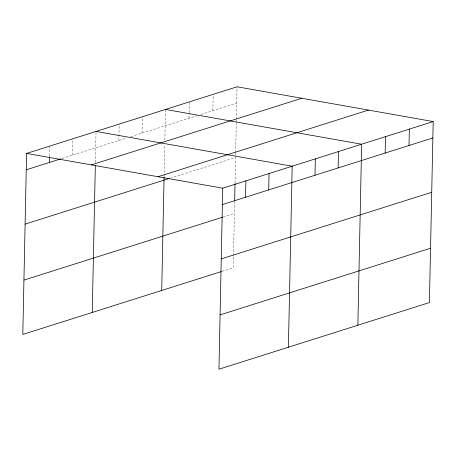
<?xml version="1.0" encoding="UTF-8"?>
<svg xmlns="http://www.w3.org/2000/svg" width="456" height="456" viewBox="0 0 456 456"><rect width="100%" height="100%" fill="white"/><g stroke="black" fill="none" stroke-linecap="round" stroke-linejoin="round"><path stroke-width="0.34" stroke-dasharray="2.28 1.71" d="M49.533 156.06L49.727 146.803M72.55 155.137L72.892 138.761M95.389 162.627L96.045 131.436M118.851 140.482L119.193 124.106M142.004 133.152L142.346 116.776M164.092 176.626L164.753 144.871M164.861 139.935L165.5 109.446M189.006 118.269L189.109 113.287M189.126 112.575L189.348 101.893M212.861 110.717L213.203 94.346M234.652 201.432L233.261 267.803L221.998 271.371M235.04 183.004L235.575 157.497L171.302 177.846M235.621 155.382L235.661 153.267M235.678 152.56L236.299 122.926M236.311 122.219L236.356 120.105M236.373 119.398L237.057 86.794M61.965 158.488L126.791 137.969M130.758 136.709L196.958 115.756M200.931 114.496L236.71 103.17M223.138 217.039L234.401 213.476"/><path stroke-width="0.68" d="M433.2 121.564L222.739 188.197L218.943 369.206L429.409 302.579L433.2 121.564L237.057 86.794L26.59 153.421L22.8 334.436L221.337 271.582M49.402 162.467L49.522 156.773M92.254 312.445L95.332 165.448M161.703 290.461L164.075 177.327M234.669 200.72L235.022 183.717M245.545 197.243L245.887 180.867M268.698 189.913L269.04 173.536M288.397 347.221L292.188 166.206L96.045 131.436M314.999 175.252L315.341 158.876M338.147 167.922L338.489 151.546M357.852 325.231L361.642 144.221L165.5 109.446M385.155 153.045L385.497 136.669M409.003 145.492L409.345 129.116M26.248 169.797L60.642 158.91M91.32 164.895L301.781 98.268M158.01 176.717L368.471 110.09M25.108 224.13L169.319 178.473M222.391 204.567L432.858 137.94M23.94 280.104L222.477 217.25M221.257 258.9L431.718 192.272M220.083 314.879L430.544 248.246M26.59 153.421L222.739 188.197"/></g></svg>
